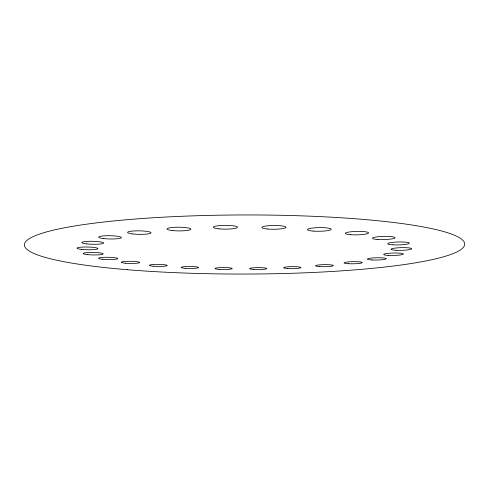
<?xml version="1.0" encoding="UTF-8"?>
<svg xmlns="http://www.w3.org/2000/svg" width="489" height="489" viewBox="0 0 489 489"><rect width="100%" height="100%" fill="white"/><g stroke="black" fill="none" stroke-linecap="round" stroke-linejoin="round"><path stroke-width="0.73" d="M127.274 269.708A220.117 29.548 -0.1 0 0 464.526 245.258A220.117 29.548 -0.1 0 0 141.896 218.534A220.117 29.548 -0.1 0 0 127.274 269.708M132.916 233.962A11.705 1.748 0.9 0 0 151.015 232.88A11.705 1.748 0.9 0 0 134.065 230.955A11.705 1.748 0.9 0 0 132.916 233.962M172.91 230.606A11.944 1.84 0.5 0 0 190.881 229.194A11.944 1.84 0.5 0 0 173.008 227.422A11.944 1.84 0.5 0 0 172.91 230.606M219.035 228.846A12.066 1.895 0.1 0 0 237.458 227.324A12.066 1.895 0.1 0 0 219.702 225.57A12.066 1.895 0.1 0 0 219.035 228.846M267.287 228.993A12.048 1.889 -0.4 0 0 285.961 227.409A12.048 1.889 -0.4 0 0 268.559 225.722A12.048 1.889 -0.4 0 0 267.287 228.993M313.204 231.089A11.907 1.828 -0.8 0 0 331.212 229.292A11.907 1.828 -0.8 0 0 313.516 227.923A11.907 1.828 -0.8 0 0 313.204 231.089M350.827 234.72A11.638 1.724 -1.2 0 0 368.59 232.96A11.638 1.724 -1.2 0 0 351.463 231.725A11.638 1.724 -1.2 0 0 350.827 234.72M377.82 239.482A11.265 1.595 -1.4 0 0 395.057 237.782A11.265 1.595 -1.4 0 0 378.523 236.7A11.265 1.595 -1.4 0 0 377.82 239.482M392.85 244.83A10.831 1.461 -1.4 0 0 409.336 243.222A10.831 1.461 -1.4 0 0 393.358 242.287A10.831 1.461 -1.4 0 0 392.85 244.83M396.096 250.282A10.361 1.339 -1.4 0 0 411.689 248.76A10.361 1.339 -1.4 0 0 396.206 247.96A10.361 1.339 -1.4 0 0 396.096 250.282M388.174 255.392A9.902 1.229 -1.3 0 0 403.394 254.084A9.902 1.229 -1.3 0 0 388.944 253.259A9.902 1.229 -1.3 0 0 388.174 255.392M372.05 259.952A9.487 1.137 -1.1 0 0 386.298 258.705A9.487 1.137 -1.1 0 0 372.098 257.99A9.487 1.137 -1.1 0 0 372.05 259.952M348.431 263.705A9.132 1.064 -0.9 0 0 362.318 262.605A9.132 1.064 -0.9 0 0 348.822 261.859A9.132 1.064 -0.9 0 0 348.431 263.705M319.727 266.56A8.857 1.009 -0.7 0 0 333.315 265.594A8.857 1.009 -0.7 0 0 320.356 264.806A8.857 1.009 -0.7 0 0 319.727 266.56M287.581 268.473A8.674 0.978 -0.4 0 0 300.973 267.605A8.674 0.978 -0.4 0 0 288.382 266.78A8.674 0.978 -0.4 0 0 287.581 268.473M253.473 269.396A8.588 0.96 -0.2 0 0 266.805 268.614A8.588 0.96 -0.2 0 0 254.421 267.734A8.588 0.96 -0.2 0 0 253.473 269.396M219.304 269.36A8.6 0.96 0 0 0 232.22 268.54A8.6 0.96 0 0 0 219.335 267.697A8.6 0.96 0 0 0 219.304 269.36M185.38 268.296A8.71 0.984 0.3 0 0 198.534 267.532A8.71 0.984 0.3 0 0 185.576 266.597A8.71 0.984 0.3 0 0 185.38 268.296M153.613 266.236A8.912 1.021 0.5 0 0 167.177 265.521A8.912 1.021 0.5 0 0 154.023 264.476A8.912 1.021 0.5 0 0 153.613 266.236M125.526 263.216A9.199 1.076 0.7 0 0 139.665 262.538A9.199 1.076 0.7 0 0 126.235 261.364A9.199 1.076 0.7 0 0 125.526 263.216M102.818 259.298A9.566 1.149 0.9 0 0 117.702 258.663A9.566 1.149 0.9 0 0 103.949 257.33A9.566 1.149 0.9 0 0 102.818 259.298M87.934 254.659A10 1.247 1.1 0 0 103.173 253.925A10 1.247 1.1 0 0 88.436 252.507A10 1.247 1.1 0 0 87.934 254.659M81.608 249.39A10.465 1.363 1.2 0 0 97.898 248.693A10.465 1.363 1.2 0 0 82.892 247.061A10.465 1.363 1.2 0 0 81.608 249.39M86.767 243.913A10.929 1.491 1.2 0 0 103.631 243.094A10.929 1.491 1.2 0 0 87.775 241.358A10.929 1.491 1.2 0 0 86.767 243.913M103.888 238.601A11.351 1.626 1.1 0 0 121.37 237.648A11.351 1.626 1.1 0 0 104.842 235.808A11.351 1.626 1.1 0 0 103.888 238.601"/></g></svg>
